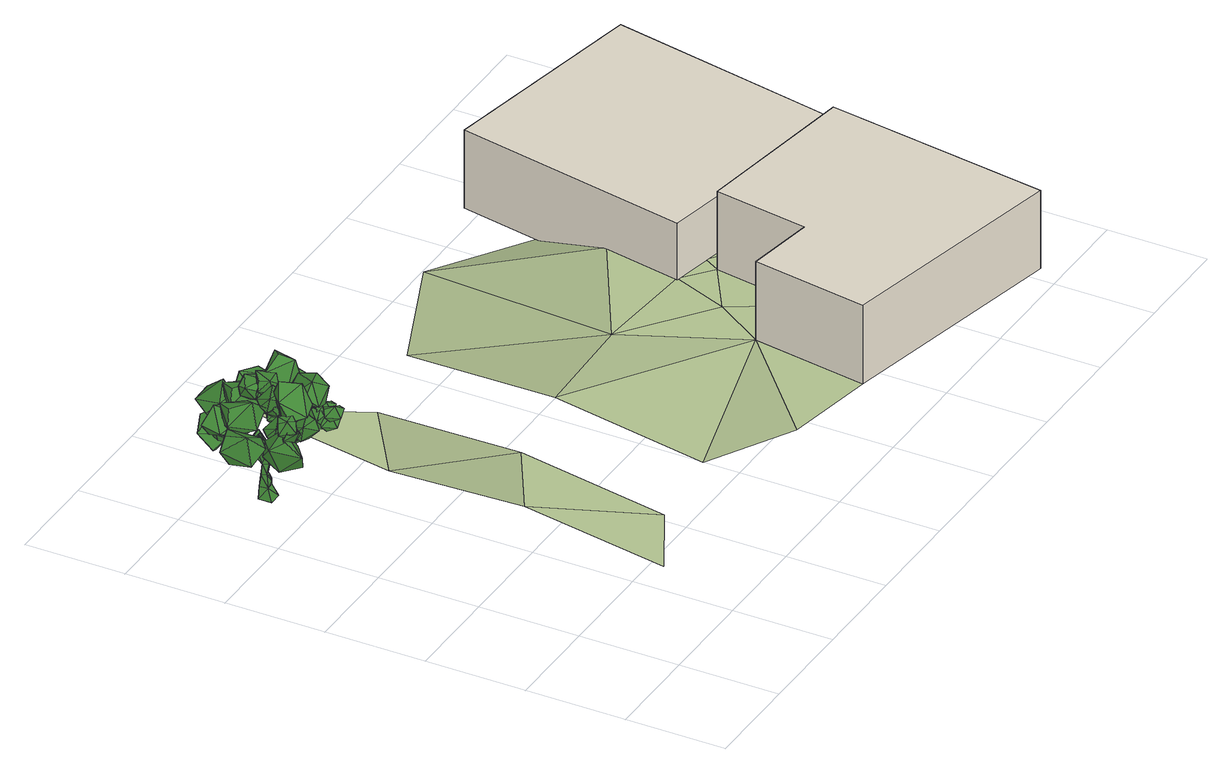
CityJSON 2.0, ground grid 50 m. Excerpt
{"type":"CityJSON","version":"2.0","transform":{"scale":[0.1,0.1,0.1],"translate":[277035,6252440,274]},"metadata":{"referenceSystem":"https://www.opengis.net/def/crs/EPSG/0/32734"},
"CityObjects":{
"tree1":{"type":"SolitaryVegetationObject","attributes":{"height":1.9,"width":0.6,"group":"standard","type":"broadleaf","footprint":[263904.88,6242716.97],"ground_height":14.41},"geometry":[{"type":"MultiSurface","lod":"2","boundaries":[[[0,1,2]],[[3,4,5]],[[0,6,7]],[[8,9,6]],[[9,10,11]],[[3,12,13]],[[2,8,0]],[[14,15,8]],[[15,16,10]],[[17,18,19]],[[2,20,14]],[[20,21,14]],[[22,16,21]],[[23,24,25]],[[7,20,1]],[[22,26,9]],[[9,23,22]],[[11,27,23]],[[28,29,30]],[[25,31,32]],[[33,34,35]],[[5,36,37]],[[38,39,40]],[[34,41,35]],[[28,38,34]],[[31,41,29]],[[39,42,43]],[[41,44,29]],[[29,39,30]],[[41,40,45]],[[46,42,47]],[[40,47,45]],[[39,46,40]],[[44,47,42]],[[48,49,50]],[[11,48,51]],[[11,12,3]],[[10,13,48]],[[52,53,54]],[[51,50,55]],[[12,55,52]],[[12,49,13]],[[56,57,58]],[[52,59,49]],[[49,56,50]],[[55,56,53]],[[60,57,61]],[[53,58,60]],[[53,61,54]],[[54,57,59]],[[62,63,64]],[[19,65,66]],[[67,65,62]],[[17,62,68]],[[10,17,32]],[[10,66,67]],[[16,19,66]],[[32,19,25]],[[64,69,70]],[[68,71,18]],[[18,63,65]],[[68,64,72]],[[70,73,74]],[[72,75,71]],[[63,75,69]],[[64,76,72]],[[73,77,74]],[[76,78,75]],[[75,73,69]],[[76,74,77]],[[79,80,81]],[[22,81,80]],[[9,79,6]],[[20,79,81]],[[82,83,84]],[[33,85,86]],[[33,28,34]],[[87,32,31]],[[33,36,88]],[[86,82,84]],[[27,37,82]],[[89,90,91]],[[82,92,93]],[[84,89,36]],[[37,89,92]],[[94,91,90]],[[89,95,92]],[[83,94,90]],[[93,95,94]],[[86,24,27]],[[86,85,24]],[[85,25,24]],[[5,87,88]],[[5,4,87]],[[4,32,87]],[[0,7,1]],[[0,8,6]],[[8,15,9]],[[9,15,10]],[[13,32,4]],[[4,3,13]],[[2,14,8]],[[14,21,15]],[[15,21,16]],[[17,68,18]],[[2,1,20]],[[20,22,21]],[[22,23,16]],[[25,16,23]],[[23,27,24]],[[7,6,20]],[[22,80,26]],[[9,11,23]],[[11,3,27]],[[28,31,29]],[[25,35,31]],[[35,25,85]],[[85,33,35]],[[37,3,5]],[[5,88,36]],[[38,30,39]],[[34,38,41]],[[28,30,38]],[[31,35,41]],[[39,44,42]],[[41,45,44]],[[29,44,39]],[[41,38,40]],[[46,43,42]],[[40,46,47]],[[39,43,46]],[[44,45,47]],[[48,13,49]],[[11,10,48]],[[11,51,12]],[[10,32,13]],[[52,55,53]],[[51,48,50]],[[12,51,55]],[[12,52,49]],[[56,59,57]],[[52,54,59]],[[49,59,56]],[[55,50,56]],[[60,58,57]],[[53,56,58]],[[53,60,61]],[[54,61,57]],[[62,65,63]],[[19,18,65]],[[67,66,65]],[[17,67,62]],[[10,67,17]],[[10,16,66]],[[16,25,19]],[[32,17,19]],[[64,63,69]],[[68,72,71]],[[18,71,63]],[[68,62,64]],[[70,69,73]],[[72,76,75]],[[63,71,75]],[[64,70,76]],[[73,78,77]],[[76,77,78]],[[75,78,73]],[[76,70,74]],[[79,26,80]],[[22,20,81]],[[9,26,79]],[[20,6,79]],[[82,93,83]],[[33,88,28]],[[28,88,31]],[[88,87,31]],[[33,84,36]],[[84,33,86]],[[86,27,82]],[[27,3,37]],[[89,83,90]],[[82,37,92]],[[84,83,89]],[[37,36,89]],[[94,95,91]],[[89,91,95]],[[83,93,94]],[[93,92,95]],[[96,97,98]],[[99,100,101]],[[102,103,104]],[[96,98,104]],[[105,106,107]],[[108,109,110]],[[111,112,113]],[[105,107,113]],[[114,115,116]],[[117,118,119]],[[120,121,122]],[[114,116,122]],[[123,124,125]],[[126,127,128]],[[129,130,131]],[[123,125,131]],[[132,133,134]],[[135,136,137]],[[138,139,140]],[[132,134,140]],[[141,142,143]],[[144,145,146]],[[147,148,149]],[[141,143,149]],[[150,151,152]],[[153,154,155]],[[156,157,158]],[[150,152,158]],[[159,160,161]],[[162,163,164]],[[165,166,167]],[[159,161,167]],[[168,169,170]],[[171,172,173]],[[174,175,176]],[[168,170,176]],[[177,178,179]],[[180,181,182]],[[183,184,185]],[[177,179,185]],[[186,187,188]],[[189,190,191]],[[192,193,194]],[[186,188,194]],[[195,196,197]],[[198,199,200]],[[201,202,203]],[[195,197,203]],[[204,205,206]],[[207,208,209]],[[210,211,212]],[[204,206,212]],[[213,214,215]],[[216,217,218]],[[219,220,221]],[[213,215,221]],[[222,223,224]],[[225,226,227]],[[228,229,230]],[[222,224,230]],[[231,232,233]],[[234,235,236]],[[237,238,239]],[[231,233,239]],[[240,241,242]],[[243,244,245]],[[246,247,248]],[[240,242,248]],[[249,250,251]],[[252,253,254]],[[255,256,257]],[[249,251,257]],[[258,259,260]],[[261,262,263]],[[264,265,266]],[[258,260,266]],[[267,268,269]],[[270,271,272]],[[273,274,275]],[[267,269,275]],[[276,277,278]],[[279,280,281]],[[282,283,284]],[[276,278,284]],[[285,286,287]],[[288,289,290]],[[291,292,293]],[[285,287,293]],[[294,295,296]],[[297,298,299]],[[300,301,302]],[[294,296,302]],[[303,304,305]],[[306,307,308]],[[309,310,311]],[[303,305,311]],[[312,313,314]],[[315,316,317]],[[318,319,320]],[[312,314,320]],[[321,322,323]],[[324,325,326]],[[327,328,329]],[[321,323,329]],[[330,331,332]],[[333,334,335]],[[336,337,338]],[[330,332,338]],[[339,340,341]],[[342,343,344]],[[345,346,347]],[[339,341,347]],[[348,349,350]],[[351,352,353]],[[354,355,356]],[[348,350,356]],[[357,358,359]],[[360,361,362]],[[363,364,365]],[[357,359,365]],[[366,367,368]],[[369,370,371]],[[372,373,374]],[[366,368,374]],[[375,376,377]],[[378,379,380]],[[381,382,383]],[[375,377,383]],[[384,385,386]],[[387,388,389]],[[390,391,392]],[[384,386,392]],[[393,394,395]],[[396,397,398]],[[399,400,401]],[[393,395,401]],[[402,403,404]],[[405,406,407]],[[408,409,410]],[[402,404,410]],[[411,412,413]],[[414,415,416]],[[417,418,419]],[[411,413,419]],[[419,416,417]],[[419,413,416]],[[413,414,416]],[[419,412,411]],[[419,418,412]],[[418,420,412]],[[416,418,417]],[[416,415,418]],[[415,420,418]],[[413,415,414]],[[413,412,415]],[[412,420,415]],[[410,407,408]],[[410,404,407]],[[404,405,407]],[[410,403,402]],[[410,409,403]],[[409,421,403]],[[407,409,408]],[[407,406,409]],[[406,421,409]],[[404,406,405]],[[404,403,406]],[[403,421,406]],[[401,398,399]],[[401,395,398]],[[395,396,398]],[[401,394,393]],[[401,400,394]],[[400,422,394]],[[398,400,399]],[[398,397,400]],[[397,422,400]],[[395,397,396]],[[395,394,397]],[[394,422,397]],[[392,389,390]],[[392,386,389]],[[386,387,389]],[[392,385,384]],[[392,391,385]],[[391,423,385]],[[389,391,390]],[[389,388,391]],[[388,423,391]],[[386,388,387]],[[386,385,388]],[[385,423,388]],[[383,380,381]],[[383,377,380]],[[377,378,380]],[[383,376,375]],[[383,382,376]],[[382,424,376]],[[380,382,381]],[[380,379,382]],[[379,424,382]],[[377,379,378]],[[377,376,379]],[[376,424,379]],[[374,371,372]],[[374,368,371]],[[368,369,371]],[[374,367,366]],[[374,373,367]],[[373,425,367]],[[371,373,372]],[[371,370,373]],[[370,425,373]],[[368,370,369]],[[368,367,370]],[[367,425,370]],[[365,362,363]],[[365,359,362]],[[359,360,362]],[[365,358,357]],[[365,364,358]],[[364,426,358]],[[362,364,363]],[[362,361,364]],[[361,426,364]],[[359,361,360]],[[359,358,361]],[[358,426,361]],[[356,353,354]],[[356,350,353]],[[350,351,353]],[[356,349,348]],[[356,355,349]],[[355,427,349]],[[353,355,354]],[[353,352,355]],[[352,427,355]],[[350,352,351]],[[350,349,352]],[[349,427,352]],[[347,344,345]],[[347,341,344]],[[341,342,344]],[[347,340,339]],[[347,346,340]],[[346,428,340]],[[344,346,345]],[[344,343,346]],[[343,428,346]],[[341,343,342]],[[341,340,343]],[[340,428,343]],[[338,335,336]],[[338,332,335]],[[332,333,335]],[[338,331,330]],[[338,337,331]],[[337,429,331]],[[335,337,336]],[[335,334,337]],[[334,429,337]],[[332,334,333]],[[332,331,334]],[[331,429,334]],[[329,326,327]],[[329,323,326]],[[323,324,326]],[[329,322,321]],[[329,328,322]],[[328,430,322]],[[326,328,327]],[[326,325,328]],[[325,430,328]],[[323,325,324]],[[323,322,325]],[[322,430,325]],[[320,317,318]],[[320,314,317]],[[314,315,317]],[[320,313,312]],[[320,319,313]],[[319,431,313]],[[317,319,318]],[[317,316,319]],[[316,431,319]],[[314,316,315]],[[314,313,316]],[[313,431,316]],[[311,308,309]],[[311,305,308]],[[305,306,308]],[[311,304,303]],[[311,310,304]],[[310,432,304]],[[308,310,309]],[[308,307,310]],[[307,432,310]],[[305,307,306]],[[305,304,307]],[[304,432,307]],[[302,299,300]],[[302,296,299]],[[296,297,299]],[[302,295,294]],[[302,301,295]],[[301,433,295]],[[299,301,300]],[[299,298,301]],[[298,433,301]],[[296,298,297]],[[296,295,298]],[[295,433,298]],[[293,290,291]],[[293,287,290]],[[287,288,290]],[[293,286,285]],[[293,292,286]],[[292,434,286]],[[290,292,291]],[[290,289,292]],[[289,434,292]],[[287,289,288]],[[287,286,289]],[[286,434,289]],[[284,281,282]],[[284,278,281]],[[278,279,281]],[[284,277,276]],[[284,283,277]],[[283,435,277]],[[281,283,282]],[[281,280,283]],[[280,435,283]],[[278,280,279]],[[278,277,280]],[[277,435,280]],[[275,272,273]],[[275,269,272]],[[269,270,272]],[[275,268,267]],[[275,274,268]],[[274,436,268]],[[272,274,273]],[[272,271,274]],[[271,436,274]],[[269,271,270]],[[269,268,271]],[[268,436,271]],[[266,263,264]],[[266,260,263]],[[260,261,263]],[[266,259,258]],[[266,265,259]],[[265,437,259]],[[263,265,264]],[[263,262,265]],[[262,437,265]],[[260,262,261]],[[260,259,262]],[[259,437,262]],[[257,254,255]],[[257,251,254]],[[251,252,254]],[[257,250,249]],[[257,256,250]],[[256,438,250]],[[254,256,255]],[[254,253,256]],[[253,438,256]],[[251,253,252]],[[251,250,253]],[[250,438,253]],[[248,245,246]],[[248,242,245]],[[242,243,245]],[[248,241,240]],[[248,247,241]],[[247,439,241]],[[245,247,246]],[[245,244,247]],[[244,439,247]],[[242,244,243]],[[242,241,244]],[[241,439,244]],[[239,236,237]],[[239,233,236]],[[233,234,236]],[[239,232,231]],[[239,238,232]],[[238,440,232]],[[236,238,237]],[[236,235,238]],[[235,440,238]],[[233,235,234]],[[233,232,235]],[[232,440,235]],[[230,227,228]],[[230,224,227]],[[224,225,227]],[[230,223,222]],[[230,229,223]],[[229,441,223]],[[227,229,228]],[[227,226,229]],[[226,441,229]],[[224,226,225]],[[224,223,226]],[[223,441,226]],[[221,218,219]],[[221,215,218]],[[215,216,218]],[[221,214,213]],[[221,220,214]],[[220,442,214]],[[218,220,219]],[[218,217,220]],[[217,442,220]],[[215,217,216]],[[215,214,217]],[[214,442,217]],[[212,209,210]],[[212,206,209]],[[206,207,209]],[[212,205,204]],[[212,211,205]],[[211,443,205]],[[209,211,210]],[[209,208,211]],[[208,443,211]],[[206,208,207]],[[206,205,208]],[[205,443,208]],[[203,200,201]],[[203,197,200]],[[197,198,200]],[[203,196,195]],[[203,202,196]],[[202,444,196]],[[200,202,201]],[[200,199,202]],[[199,444,202]],[[197,199,198]],[[197,196,199]],[[196,444,199]],[[194,191,192]],[[194,188,191]],[[188,189,191]],[[194,187,186]],[[194,193,187]],[[193,445,187]],[[191,193,192]],[[191,190,193]],[[190,445,193]],[[188,190,189]],[[188,187,190]],[[187,445,190]],[[185,182,183]],[[185,179,182]],[[179,180,182]],[[185,178,177]],[[185,184,178]],[[184,446,178]],[[182,184,183]],[[182,181,184]],[[181,446,184]],[[179,181,180]],[[179,178,181]],[[178,446,181]],[[176,173,174]],[[176,170,173]],[[170,171,173]],[[176,169,168]],[[176,175,169]],[[175,447,169]],[[173,175,174]],[[173,172,175]],[[172,447,175]],[[170,172,171]],[[170,169,172]],[[169,447,172]],[[167,164,165]],[[167,161,164]],[[161,162,164]],[[167,160,159]],[[167,166,160]],[[166,448,160]],[[164,166,165]],[[164,163,166]],[[163,448,166]],[[161,163,162]],[[161,160,163]],[[160,448,163]],[[158,155,156]],[[158,152,155]],[[152,153,155]],[[158,151,150]],[[158,157,151]],[[157,449,151]],[[155,157,156]],[[155,154,157]],[[154,449,157]],[[152,154,153]],[[152,151,154]],[[151,449,154]],[[149,146,147]],[[149,143,146]],[[143,144,146]],[[149,142,141]],[[149,148,142]],[[148,450,142]],[[146,148,147]],[[146,145,148]],[[145,450,148]],[[143,145,144]],[[143,142,145]],[[142,450,145]],[[140,137,138]],[[140,134,137]],[[134,135,137]],[[140,133,132]],[[140,139,133]],[[139,451,133]],[[137,139,138]],[[137,136,139]],[[136,451,139]],[[134,136,135]],[[134,133,136]],[[133,451,136]],[[131,128,129]],[[131,125,128]],[[125,126,128]],[[131,124,123]],[[131,130,124]],[[130,452,124]],[[128,130,129]],[[128,127,130]],[[127,452,130]],[[125,127,126]],[[125,124,127]],[[124,452,127]],[[122,119,120]],[[122,116,119]],[[116,117,119]],[[122,115,114]],[[122,121,115]],[[121,453,115]],[[119,121,120]],[[119,118,121]],[[118,453,121]],[[116,118,117]],[[116,115,118]],[[115,453,118]],[[113,110,111]],[[113,107,110]],[[107,108,110]],[[113,106,105]],[[113,112,106]],[[112,454,106]],[[110,112,111]],[[110,109,112]],[[109,454,112]],[[107,109,108]],[[107,106,109]],[[106,454,109]],[[104,101,102]],[[104,98,101]],[[98,99,101]],[[104,97,96]],[[104,103,97]],[[103,455,97]],[[101,103,102]],[[101,100,103]],[[100,455,103]],[[98,100,99]],[[98,97,100]],[[97,455,100]]]}]},
"building1":{"type":"Building","attributes":{"address":"Walmer Road Woodstock 7915 Cape Town","building":"house","building:levels":1,"building_height":4.1,"roof_height":19.95,"ground_height":15.85,"plus_code":"4FRW3CCW+4C9"},"geometry":[{"type":"Solid","lod":"1","boundaries":[[[[456,457,458,459]],[[457,460,461,458]],[[460,462,463,461]],[[462,464,465,463]],[[464,466,467,465]],[[466,456,459,467]],[[459,458,461,463,465,467]],[[466,464,462,460,457,456]]]]}]},
"building2":{"type":"Building","attributes":{"address":"Walmer Road Woodstock 7915 Cape Town","building":"house","building:levels":1,"building_height":4.1,"roof_height":18.74,"ground_height":14.64,"plus_code":"4FRW3CCW+5F6"},"geometry":[{"type":"Solid","lod":"1","boundaries":[[[[468,469,470,471]],[[469,472,473,470]],[[472,474,475,473]],[[474,468,471,475]],[[471,470,473,475]],[[474,472,469,468]]]]}]},
"terrain1":{"type":"TINRelief","geometry":[{"type":"CompositeSurface","lod":"1","boundaries":[[[476,477,478]],[[478,477,479]],[[479,480,478]],[[480,479,481]],[[480,481,482]],[[483,484,485]],[[483,485,486]],[[485,484,466]],[[487,486,488]],[[485,488,486]],[[488,489,487]],[[490,488,485]],[[462,490,485]],[[490,491,488]],[[491,492,488]],[[488,492,489]],[[462,460,490]],[[491,490,460]],[[460,493,491]],[[489,492,494]],[[495,493,460]],[[493,495,496]],[[496,495,497]],[[497,498,496]],[[499,498,497]]]}]}
},
"vertices":[
[382,2269,10],[316,2203,10],[316,2269,10],[364,2233,253],[359,2245,253],[360,2233,264],[371,2231,70],[382,2203,10],[367,2276,69],[367,2247,128],[356,2257,216],[370,2232,218],[428,2261,264],[423,2273,261],[327,2271,69],[360,2272,129],[330,2258,189],[346,2292,243],[328,2342,284],[336,2285,240],[331,2228,70],[331,2264,129],[336,2237,136],[343,2229,189],[336,2226,245],[331,2237,243],[356,2231,126],[346,2218,248],[319,2234,330],[254,2246,410],[257,2235,418],[310,2248,325],[350,2252,249],[338,2218,267],[307,2224,323],[298,2237,318],[390,2178,283],[398,2178,268],[253,2226,407],[149,2235,395],[147,2228,386],[249,2237,400],[93,2239,427],[95,2236,429],[148,2244,388],[146,2237,379],[93,2233,426],[91,2236,424],[431,2275,247],[464,2274,310],[476,2276,306],[437,2262,249],[465,2265,313],[460,2253,371],[449,2252,374],[478,2266,308],[459,2262,369],[506,2266,415],[509,2266,413],[448,2261,372],[510,2263,414],[507,2263,416],[349,2354,266],[322,2394,271],[341,2396,271],[324,2350,264],[335,2295,216],[350,2295,226],[343,2344,286],[327,2428,252],[344,2430,252],[325,2398,286],[336,2399,287],[325,2477,277],[334,2478,278],[329,2433,266],[339,2434,266],[331,2474,285],[326,2474,284],[357,2223,111],[342,2221,125],[338,2214,112],[384,2166,264],[413,2117,312],[378,2167,278],[332,2226,254],[341,2217,257],[353,2243,262],[354,2232,273],[422,2128,315],[430,2093,371],[435,2099,372],[433,2122,306],[422,2111,304],[435,2090,369],[441,2095,370],[590,2292,452],[556,2220,523],[607,2252,382],[557,2204,340],[522,2128,407],[497,2258,331],[458,2299,390],[419,2227,459],[525,2332,423],[159,2285,427],[171,2179,442],[110,2295,364],[35,2264,354],[42,2158,366],[4,2295,423],[32,2284,499],[39,2178,516],[107,2312,484],[246,2119,452],[280,2052,376],[189,2167,419],[121,2143,381],[150,2077,302],[92,2098,442],[130,2036,480],[159,1965,405],[196,2078,502],[463,2055,652],[473,2155,616],[383,2037,656],[329,2043,596],[333,2143,557],[368,1994,544],[445,2003,517],[454,2101,475],[480,2004,591],[312,1997,592],[308,2045,688],[236,1983,567],[176,2038,561],[166,2087,656],[215,2088,511],[287,2124,523],[282,2176,616],[329,2055,536],[463,2153,351],[398,2116,366],[487,2167,402],[501,2131,446],[437,2093,464],[534,2095,414],[519,2067,366],[456,2026,382],[503,2113,336],[532,2289,546],[597,2251,561],[532,2303,490],[539,2267,444],[605,2229,456],[495,2231,458],[488,2202,508],[551,2162,521],[489,2249,542],[184,2275,427],[106,2347,442],[229,2300,364],[265,2372,354],[190,2448,366],[309,2369,423],[280,2359,499],[206,2434,516],[242,2289,484],[250,2494,427],[310,2582,442],[281,2453,364],[358,2428,354],[422,2513,366],[362,2384,423],[347,2411,499],[411,2496,516],[272,2439,484],[476,2274,474],[377,2313,489],[509,2312,411],[517,2393,401],[420,2437,413],[558,2406,470],[535,2386,546],[439,2430,563],[524,2307,531],[368,2455,514],[442,2379,528],[322,2433,450],[281,2363,441],[351,2283,452],[238,2369,510],[267,2377,585],[337,2298,603],[310,2445,571],[227,2393,506],[300,2316,521],[181,2371,443],[140,2301,433],[210,2221,445],[97,2306,502],[126,2315,578],[196,2235,595],[169,2383,563],[461,2244,696],[372,2262,644],[494,2179,664],[512,2168,587],[426,2184,532],[558,2232,580],[537,2307,595],[452,2328,539],[515,2295,670],[307,2555,374],[219,2522,331],[340,2493,411],[358,2423,379],[272,2385,335],[404,2452,321],[383,2505,266],[298,2470,218],[361,2561,317],[295,2256,644],[347,2298,657],[287,2256,593],[322,2247,556],[374,2289,566],[336,2201,573],[354,2189,620],[407,2228,632],[314,2208,646],[354,2240,464],[405,2282,477],[346,2241,414],[380,2231,377],[432,2273,386],[394,2185,394],[412,2173,440],[465,2213,452],[372,2192,466],[255,2339,460],[306,2382,473],[247,2340,410],[281,2331,373],[333,2372,382],[295,2284,390],[313,2272,436],[366,2312,448],[273,2292,463],[243,2385,368],[301,2398,399],[223,2429,352],[245,2463,321],[304,2480,350],[255,2431,283],[282,2387,286],[342,2401,313],[253,2365,322],[277,2256,603],[340,2255,628],[257,2302,614],[276,2348,602],[339,2351,627],[280,2340,552],[305,2302,528],[369,2303,550],[280,2264,552],[277,2048,499],[340,2047,524],[257,2094,510],[276,2140,498],[339,2142,523],[280,2132,448],[305,2093,424],[369,2094,446],[280,2055,449],[277,2142,547],[340,2141,572],[257,2188,558],[276,2234,546],[339,2236,571],[280,2226,496],[305,2188,472],[369,2188,495],[280,2149,497],[210,2035,476],[213,1990,526],[245,2071,484],[295,2064,492],[302,2020,543],[304,2038,448],[281,1995,432],[287,1949,481],[233,2014,435],[447,2272,531],[451,2227,581],[482,2308,539],[532,2301,547],[540,2258,598],[541,2275,503],[518,2232,487],[524,2186,536],[470,2251,490],[228,2213,560],[232,2168,611],[263,2249,569],[313,2242,576],[320,2199,627],[322,2217,533],[299,2174,517],[305,2128,566],[251,2192,519],[269,2202,383],[272,2157,434],[304,2238,392],[354,2231,400],[361,2188,451],[363,2206,356],[339,2163,340],[346,2117,389],[292,2181,342],[359,2150,473],[363,2105,523],[395,2186,481],[445,2179,489],[452,2136,540],[453,2153,445],[430,2110,429],[437,2064,478],[382,2129,432],[235,2365,378],[239,2321,428],[270,2402,386],[320,2395,394],[328,2351,445],[329,2369,350],[306,2326,334],[312,2280,383],[258,2345,337],[462,2106,440],[521,2080,418],[426,2093,406],[414,2046,390],[470,2018,366],[405,2026,437],[437,2025,476],[494,1996,456],[445,2076,478],[443,2048,498],[460,2006,518],[473,2069,488],[502,2058,466],[521,2016,485],[481,2048,436],[453,2023,435],[469,1980,453],[432,2040,462],[443,2025,431],[460,1983,452],[473,2046,421],[502,2035,400],[521,1993,419],[481,2025,369],[453,2000,369],[469,1957,387],[432,2017,396],[394,1981,523],[411,1939,543],[424,2002,513],[453,1991,491],[472,1949,510],[432,1981,461],[404,1956,460],[420,1913,478],[383,1973,487],[317,2062,512],[267,2040,532],[308,2087,476],[279,2121,473],[227,2101,492],[297,2145,506],[304,2132,548],[254,2113,570],[329,2096,538],[222,2007,482],[181,1991,520],[202,2026,447],[173,2059,447],[129,2044,484],[199,2088,469],[219,2082,508],[177,2069,547],[240,2045,498],[584,2216,407],[631,2250,416],[553,2228,436],[536,2269,442],[581,2305,452],[523,2275,400],[548,2273,363],[593,2309,371],[563,2231,371],[541,2191,389],[575,2218,350],[537,2219,424],[522,2261,423],[556,2291,385],[483,2252,403],[477,2232,364],[509,2260,324],[499,2195,375],[166,2003,581],[163,1996,523],[197,2035,589],[197,2076,573],[195,2072,515],[156,2087,588],[118,2066,579],[113,2062,521],[131,2026,594],[155,2041,486],[565,2273,331],[628,2309,418],[138,2026,538],[220,2073,543],[444,1909,522],[493,1953,431],[493,1976,497],[528,2015,401],[296,2292,448],[421,2076,543],[330,2128,453],[289,2139,630],[508,2198,600],[271,1961,546],[385,2189,560],[385,2095,512],[385,2303,616],[350,2435,370],[365,2379,441],[464,2280,445],[406,2295,625],[213,2439,269],[367,2269,541],[276,2212,528],[417,2275,536],[356,2418,497],[417,2579,450],[124,2452,450],[621,2192,520],[394,2056,414],[248,2131,708],[425,2190,526],[214,1992,317],[89,2111,450],[478,2149,502],
[3392,8,154],[3558,1131,154],[3558,1131,564],[3392,8,564],[2712,1260,154],[2712,1260,564],[2638,785,154],[2638,785,564],[2291,841,154],[2291,841,564],[2198,258,154],[2198,258,564],
[2791,2565,33],[2564,1380,33],[2564,1380,443],[2791,2565,443],[3641,1176,33],[3641,1176,443],[3869,2361,33],[3869,2361,443],
[510,349,131],[879,543,131],[650,1118,131],[1031,1339,131],[788,1869,10],[1183,2136,10],[932,2656,10],[1337,593,131],[1733,338,154],[2290,841,154],[1494,1416,131],[1651,2239,10],[2030,1421,154],[2250,2479,33],[2456,1096,154],[2564,1380,154],[2639,1773,154],[2760,1343,154],[2714,2166,33],[2910,1230,154],[2957,1306,154],[3108,1199,154],[3248,1251,154],[3360,1161,154]
]}
